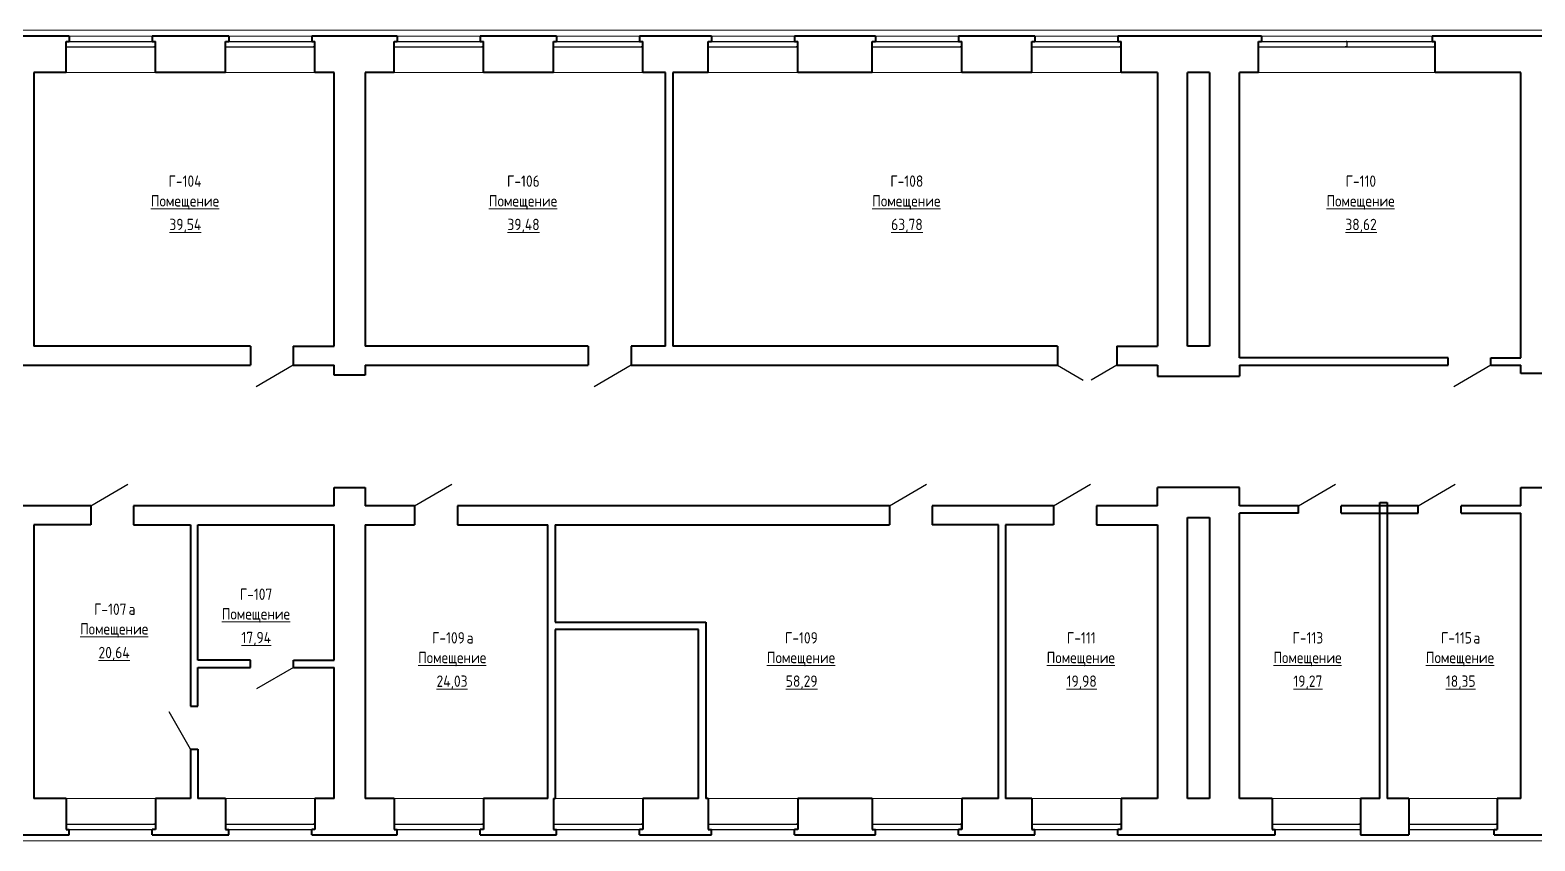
# Model space of a CAD drawing. Header units: millimetres. Extents: x -24 to 373619, y 275 to 149465.
# Drawn here: x 30326 to 63321, y 127685 to 145465 of the extents above; entities that cross this region are included whole.
import ezdxf

# ---------------------------------------------------------------- set-up
doc = ezdxf.new("R2010")
doc.units = ezdxf.units.MM
for name, color, linetype, lineweight in [('Двери', 7, 'Continuous', 18), ('Каркас_Импост', 7, 'Continuous', 30), ('Марки помещений', 7, 'Continuous', 18), ('Окна', 7, 'Continuous', 18), ('Панель', 7, 'Continuous', 30), ('Стены', 7, 'Continuous', 18), ('Стены разрез', 7, 'Continuous', 40)]:
    doc.layers.add(name, color=color, linetype=linetype, lineweight=lineweight)
doc.styles.add('GOST Common_1', font='GOST Common.ttf', dxfattribs={"width": 0.9, "height": 250})

# ---------------------------------------------------------------- blocks, each defined once
blk = doc.blocks.new('ИРНИТУ_Дверь_Однопольная_ДеревяннаяВнутренняя_филенчатая - 900х2080-1341269-001_Весь этаж')
at = {"layer": 'Панель'}
blk.add_line((-470, 80), (344, 550), dxfattribs=at)
blk = doc.blocks.new('ИРНИТУ_Дверь_Однопольная_ДеревяннаяВнутренняя_филенчатая - 900х2080 без верха-1341253-001_Весь этаж')
at = {"layer": 'Панель'}
blk.add_line((-470, 210), (344, 680), dxfattribs=at)
blk = doc.blocks.new('AC_Дверь_Двупольная_ДеревяннаяВнутренняя_филенчатая_с_верхом - 1260х2080-413008-001_Весь этаж')
at = {"layer": 'Панель'}
for p, q in [((-650, 210), (-87, 535)), ((650, 210), (87, 535))]:
    blk.add_line(p, q, dxfattribs=at)
blk = doc.blocks.new('ИРНИТУ_Дверь_Однопольная_ДеревяннаяВнутренняя_филенчатая - 900х2080 без верха-1341261-001_Весь этаж')
at = {"layer": 'Панель'}
blk.add_line((-470, 80), (344, 550), dxfattribs=at)
blk = doc.blocks.new('ИРНИТУ-Окно-ГОСТ23166-99_4_2_Створки - 1920 x 2350-669671-001_Весь этаж')
at = {"layer": 'Каркас_Импост'}
for p, q in [((-1008.1, 280), (931.9, 280)), ((-1008.1, 280), (-1008.1, 160)), ((-1008.1, 280), (-993.1, 280)), ((-1008.1, 160), (931.9, 160)), ((-1008.1, 160), (-973.1, 160)), ((931.9, 280), (896.9, 280)), ((931.9, 160), (896.9, 160)), ((931.9, 280), (931.9, 160))]:
    blk.add_line(p, q, dxfattribs=at)
blk = doc.blocks.new('ИРНИТУ-Окно-ГОСТ23166-99_4_2_Створки - 1920 x 2350-669667-001_Весь этаж')
at = {"layer": 'Каркас_Импост'}
for p, q in [((-1008.1, 280), (931.9, 280)), ((-1008.1, 280), (-1008.1, 160)), ((-1008.1, 280), (-973.1, 280)), ((-1008.1, 160), (931.9, 160)), ((-1008.1, 160), (-973.1, 160)), ((931.9, 160), (896.9, 160)), ((931.9, 280), (916.9, 280)), ((931.9, 280), (931.9, 160))]:
    blk.add_line(p, q, dxfattribs=at)
blk = doc.blocks.new('ИРНИТУ-Окно-ГОСТ23166-99_4_2_Створки - 1920 x 2350-415142-001_Весь этаж')
at = {"layer": 'Каркас_Импост'}
for p, q in [((-1018.1, 280), (941.9, 280)), ((-1018.1, 280), (-1018.1, 160)), ((-1018.1, 280), (-983.1, 280)), ((-1018.1, 160), (941.9, 160)), ((-1018.1, 160), (-983.1, 160)), ((941.9, 280), (906.9, 280)), ((941.9, 160), (906.9, 160)), ((941.9, 280), (941.9, 160))]:
    blk.add_line(p, q, dxfattribs=at)
blk = doc.blocks.new('ИРНИТУ-Окно-ГОСТ23166-99_4_2_Створки - 1920 x 2350-670325-001_Весь этаж')
at = {"layer": 'Каркас_Импост'}
for p, q in [((-1008.1, -160), (931.9, -160)), ((-1008.1, -280), (-1008.1, -160)), ((-1008.1, -160), (-973.1, -160)), ((-1008.1, -280), (931.9, -280)), ((-1008.1, -280), (-993.1, -280)), ((931.9, -160), (896.9, -160)), ((931.9, -280), (896.9, -280)), ((931.9, -280), (931.9, -160))]:
    blk.add_line(p, q, dxfattribs=at)
blk = doc.blocks.new('ИРНИТУ-Окно-ГОСТ23166-99_4_2_Створки - 1920 x 2350-670323-001_Весь этаж')
at = {"layer": 'Каркас_Импост'}
for p, q in [((-1008.1, -160), (931.9, -160)), ((-1008.1, -280), (-1008.1, -160)), ((-1008.1, -160), (-973.1, -160)), ((-1008.1, -280), (931.9, -280)), ((-1008.1, -280), (-973.1, -280)), ((931.9, -160), (896.9, -160)), ((931.9, -280), (916.9, -280)), ((931.9, -280), (931.9, -160))]:
    blk.add_line(p, q, dxfattribs=at)
blk = doc.blocks.new('ИРНИТУ-Окно-ГОСТ23166-99_4_2_Створки - 1920 x 2350-415137-001_Весь этаж')
at = {"layer": 'Каркас_Импост'}
for p, q in [((-1018.1, -160), (941.9, -160)), ((-1018.1, -280), (-1018.1, -160)), ((-1018.1, -160), (-983.1, -160)), ((-1018.1, -280), (941.9, -280)), ((-1018.1, -280), (-983.1, -280)), ((941.9, -160), (906.9, -160)), ((941.9, -280), (906.9, -280)), ((941.9, -280), (941.9, -160))]:
    blk.add_line(p, q, dxfattribs=at)

msp = doc.modelspace()

# ---------------------------------------------------------------- linework, layer by layer
at = {"layer": 'Стены'}
for p, q in [((18756, 145465), (99956, 145465)), ((31186, 145335), (33006, 145335)), ((34681, 145335), (36501, 145335)), ((38376, 145335), (40196, 145335)), ((41871, 145335), (43691, 145335)), ((45267, 145335), (47087, 145335)), ((48862, 145335), (50682, 145335)), ((52357, 145335), (54177, 145335)), ((57327, 145335), (61067, 145335)), ((33076, 144535), (31116, 144535)), ((36571, 144535), (34611, 144535)), ((40266, 144535), (38306, 144535)), ((43761, 144535), (41801, 144535)), ((47157, 144535), (45197, 144535)), ((50752, 144535), (48792, 144535)), ((54247, 144535), (52287, 144535)), ((61137, 144535), (57257, 144535)), ((31116, 128615), (33076, 128615)), ((34611, 128615), (36571, 128615)), ((38306, 128615), (40266, 128615)), ((41841, 128615), (43761, 128615)), ((45197, 128615), (47157, 128615)), ((48792, 128615), (50752, 128615)), ((52287, 128615), (54247, 128615)), ((57557, 128615), (59497, 128615)), ((60556, 128615), (62496, 128615)), ((99936, 127685), (18646, 127685))]:
    msp.add_line(p, q, dxfattribs=at)
at = {"layer": 'Стены разрез'}
for p, q in [((31186, 145335), (29511, 145335)), ((31116, 145215), (31186, 145215)), ((31116, 144535), (31116, 145215)), ((31186, 145335), (31186, 145215)), ((34681, 145335), (33006, 145335)), ((33006, 145335), (33006, 145215)), ((33006, 145215), (33076, 145215)), ((33076, 144535), (33076, 145215)), ((34611, 145215), (34681, 145215)), ((34611, 144535), (34611, 145215)), ((34681, 145335), (34681, 145215)), ((38376, 145335), (36501, 145335)), ((36501, 145335), (36501, 145215)), ((36501, 145215), (36571, 145215)), ((36571, 144535), (36571, 145215)), ((38306, 145215), (38376, 145215)), ((38306, 144535), (38306, 145215)), ((38376, 145335), (38376, 145215)), ((41871, 145335), (40196, 145335)), ((40196, 145335), (40196, 145215)), ((40196, 145215), (40266, 145215)), ((40266, 144535), (40266, 145215)), ((41801, 145215), (41871, 145215)), ((41801, 144535), (41801, 145215)), ((41871, 145335), (41871, 145215)), ((45267, 145335), (43691, 145335)), ((43691, 145335), (43691, 145215)), ((43691, 145215), (43761, 145215)), ((43761, 144535), (43761, 145215)), ((45197, 145215), (45267, 145215)), ((45197, 144535), (45197, 145215)), ((45267, 145335), (45267, 145215)), ((48862, 145335), (47087, 145335)), ((47087, 145335), (47087, 145215)), ((47087, 145215), (47157, 145215)), ((47157, 144535), (47157, 145215)), ((48792, 145215), (48862, 145215)), ((48792, 144535), (48792, 145215)), ((48862, 145335), (48862, 145215)), ((52357, 145335), (50682, 145335)), ((50682, 145335), (50682, 145215)), ((50682, 145215), (50752, 145215)), ((50752, 144535), (50752, 145215)), ((52287, 145215), (52357, 145215)), ((52287, 144535), (52287, 145215)), ((52357, 145335), (52357, 145215)), ((57327, 145335), (54177, 145335)), ((54177, 145335), (54177, 145215)), ((54177, 145215), (54247, 145215)), ((54247, 144535), (54247, 145215)), ((57257, 145215), (57327, 145215)), ((57257, 144535), (57257, 145215)), ((57327, 145335), (57327, 145215)), ((64052, 145335), (61067, 145335)), ((61067, 145335), (61067, 145215)), ((61067, 145215), (61137, 145215)), ((61137, 144535), (61137, 145215)), ((31116, 144535), (30406, 144535)), ((30406, 144535), (30406, 138535)), ((34611, 144535), (33076, 144535)), ((36996, 144535), (36571, 144535)), ((36996, 138535), (36996, 144535)), ((38306, 144535), (37676, 144535)), ((37676, 144535), (37676, 138535)), ((41801, 144535), (40266, 144535)), ((44256, 144535), (43761, 144535)), ((44256, 138535), (44256, 144535)), ((45197, 144535), (44416, 144535)), ((44416, 144535), (44416, 138535)), ((48792, 144535), (47157, 144535)), ((52287, 144535), (50752, 144535)), ((55046, 144535), (54247, 144535)), ((55046, 144535), (55046, 138535)), ((56186, 144535), (55706, 144535)), ((55706, 138535), (55706, 144535)), ((56186, 144535), (56186, 138535)), ((57257, 144535), (56846, 144535)), ((56846, 138275), (56846, 144535)), ((63016, 144535), (61137, 144535)), ((63016, 138275), (63016, 144535)), ((35156, 138535), (30406, 138535)), ((35156, 138535), (35156, 138115)), ((36096, 138535), (36996, 138535)), ((36096, 138535), (36096, 138115)), ((42566, 138535), (37676, 138535)), ((42566, 138535), (42566, 138115)), ((44256, 138535), (43506, 138535)), ((43506, 138535), (43506, 138115)), ((52856, 138535), (44416, 138535)), ((52856, 138535), (52856, 138115)), ((54156, 138535), (55046, 138535)), ((54156, 138535), (54156, 138115)), ((56186, 138535), (55706, 138535)), ((61417, 138275), (56846, 138275)), ((61417, 138115), (61417, 138275)), ((62357, 138275), (63016, 138275)), ((62357, 138115), (62357, 138275)), ((29196, 138115), (35156, 138115)), ((36096, 138115), (36996, 138115)), ((36996, 137895), (36996, 138115)), ((37676, 138115), (42566, 138115)), ((37676, 138115), (37676, 137895)), ((43506, 138115), (52856, 138115)), ((54156, 138115), (55046, 138115)), ((55046, 138115), (55046, 137875)), ((56846, 138115), (56846, 137875)), ((56846, 138115), (61417, 138115)), ((62357, 138115), (63016, 138115)), ((63016, 137935), (63016, 138115)), ((63696, 137935), (63016, 137935)), ((37676, 137895), (36996, 137895)), ((55046, 137875), (56846, 137875)), ((36996, 135035), (36996, 135435)), ((36996, 135435), (37676, 135435)), ((37676, 135435), (37676, 135035)), ((56846, 135435), (55046, 135435)), ((55046, 135035), (55046, 135435)), ((56846, 135035), (56846, 135435)), ((63016, 135035), (63016, 135435)), ((63016, 135435), (63696, 135435)), ((31656, 135035), (25656, 135035)), ((31656, 135035), (31656, 134615)), ((36996, 135035), (32596, 135035)), ((32596, 135035), (32596, 134615)), ((38756, 135035), (37676, 135035)), ((38756, 135035), (38756, 134615)), ((49166, 135035), (39696, 135035)), ((39696, 135035), (39696, 134615)), ((49166, 135035), (49166, 134615)), ((52766, 135035), (50106, 135035)), ((50106, 135035), (50106, 134615)), ((52766, 135035), (52766, 134615)), ((55046, 135035), (53706, 135035)), ((53706, 135035), (53706, 134615)), ((58136, 135035), (56846, 135035)), ((58136, 134875), (58136, 135035)), ((60762, 135035), (59076, 135035)), ((59076, 134875), (59076, 135035)), ((59924, 128615), (59924, 135105)), ((59924, 135105), (60084, 135105)), ((60084, 135105), (60084, 128615)), ((60762, 134875), (60762, 135035)), ((63016, 135035), (61702, 135035)), ((61702, 134875), (61702, 135035)), ((55706, 128615), (55706, 134775)), ((55706, 134775), (56186, 134775)), ((56186, 134775), (56186, 128615)), ((56846, 128615), (56846, 134875)), ((58136, 134875), (56846, 134875)), ((59076, 134875), (60762, 134875)), ((61702, 134875), (63016, 134875)), ((63016, 128615), (63016, 134875)), ((31656, 134615), (30406, 134615)), ((30406, 134615), (30406, 128615)), ((32596, 134615), (33846, 134615)), ((33846, 134615), (33846, 130638)), ((34006, 134615), (36996, 134615)), ((34006, 131648), (34006, 134615)), ((36996, 131648), (36996, 134615)), ((37676, 134615), (37676, 128615)), ((37676, 134615), (38756, 134615)), ((39696, 134615), (41681, 134615)), ((41681, 128615), (41681, 134615)), ((41841, 134615), (49166, 134615)), ((41841, 134615), (41841, 132480)), ((51556, 134615), (50106, 134615)), ((51556, 128615), (51556, 134615)), ((52766, 134615), (51716, 134615)), ((51716, 134615), (51716, 128615)), ((53706, 134615), (55046, 134615)), ((55046, 134615), (55046, 128615)), ((41841, 132480), (45141, 132480)), ((41841, 132320), (41841, 128615)), ((44981, 132320), (41841, 132320)), ((44981, 128615), (44981, 132320)), ((45141, 132480), (45141, 128615)), ((35161, 131648), (34006, 131648)), ((34006, 130638), (34006, 131488)), ((34006, 131488), (35161, 131488)), ((35161, 131488), (35161, 131648)), ((36101, 131648), (36996, 131648)), ((36101, 131488), (36101, 131648)), ((36101, 131488), (36996, 131488)), ((36996, 128615), (36996, 131488)), ((33846, 130638), (34006, 130638)), ((33846, 129698), (33846, 128615)), ((33846, 129698), (34006, 129698)), ((34006, 129698), (34006, 128615)), ((31116, 128615), (30406, 128615)), ((31116, 128615), (31116, 127935)), ((33846, 128615), (33076, 128615)), ((33076, 128615), (33076, 127935)), ((34611, 128615), (34006, 128615)), ((34611, 128615), (34611, 127935)), ((36996, 128615), (36571, 128615)), ((36571, 128615), (36571, 127935)), ((38306, 128615), (37676, 128615)), ((38306, 128615), (38306, 127935)), ((41681, 128615), (40266, 128615)), ((40266, 128615), (40266, 127935)), ((41801, 128615), (41801, 127935)), ((41801, 128615), (41841, 128615)), ((44981, 128615), (43761, 128615)), ((43761, 128615), (43761, 127935)), ((45197, 128615), (45141, 128615)), ((45197, 128615), (45197, 127935)), ((48792, 128615), (47157, 128615)), ((47157, 128615), (47157, 127935)), ((48792, 128615), (48792, 127935)), ((51556, 128615), (50752, 128615)), ((50752, 128615), (50752, 127935)), ((52287, 128615), (51716, 128615)), ((52287, 128615), (52287, 127935)), ((55046, 128615), (54247, 128615)), ((54247, 128615), (54247, 127935)), ((56186, 128615), (55706, 128615)), ((57557, 128615), (56846, 128615)), ((57557, 128615), (57557, 127935)), ((59924, 128615), (59497, 128615)), ((59497, 128615), (59497, 127815)), ((60556, 128615), (60084, 128615)), ((60556, 128615), (60556, 127815)), ((63016, 128615), (62496, 128615)), ((62496, 128615), (62496, 127935)), ((29511, 127815), (31186, 127815)), ((31116, 127935), (31186, 127935)), ((31186, 127815), (31186, 127935)), ((33076, 127935), (33006, 127935)), ((33006, 127815), (33006, 127935)), ((33006, 127815), (34681, 127815)), ((34611, 127935), (34681, 127935)), ((34681, 127815), (34681, 127935)), ((36571, 127935), (36501, 127935)), ((36501, 127815), (36501, 127935)), ((36501, 127815), (38376, 127815)), ((38306, 127935), (38376, 127935)), ((38376, 127815), (38376, 127935)), ((40266, 127935), (40196, 127935)), ((40196, 127815), (40196, 127935)), ((40196, 127815), (41871, 127815)), ((41801, 127935), (41871, 127935)), ((41871, 127815), (41871, 127935)), ((43761, 127935), (43691, 127935)), ((43691, 127815), (43691, 127935)), ((43691, 127815), (45267, 127815)), ((45197, 127935), (45267, 127935)), ((45267, 127815), (45267, 127935)), ((47157, 127935), (47087, 127935)), ((47087, 127815), (47087, 127935)), ((47087, 127815), (48862, 127815)), ((48792, 127935), (48862, 127935)), ((48862, 127815), (48862, 127935)), ((50752, 127935), (50682, 127935)), ((50682, 127815), (50682, 127935)), ((50682, 127815), (52357, 127815)), ((52287, 127935), (52357, 127935)), ((52357, 127815), (52357, 127935)), ((54247, 127935), (54177, 127935)), ((54177, 127815), (54177, 127935)), ((54177, 127815), (57627, 127815)), ((57557, 127935), (57627, 127935)), ((57627, 127815), (57627, 127935)), ((59497, 127815), (60556, 127815)), ((62426, 127935), (62496, 127935)), ((62426, 127815), (62426, 127935)), ((62426, 127815), (64052, 127815))]:
    msp.add_line(p, q, dxfattribs=at)

# ---------------------------------------------------------------- block references
at = {"layer": 'Двери'}
for name, p, rotation in [('ИРНИТУ_Дверь_Однопольная_ДеревяннаяВнутренняя_филенчатая - 900х2080 без верха-1341253-001_Весь этаж', (35626, 138325), 180), ('ИРНИТУ_Дверь_Однопольная_ДеревяннаяВнутренняя_филенчатая - 900х2080 без верха-1341253-001_Весь этаж', (43036, 138325), 180), ('AC_Дверь_Двупольная_ДеревяннаяВнутренняя_филенчатая_с_верхом - 1260х2080-413008-001_Весь этаж', (53506, 138325), 180), ('ИРНИТУ_Дверь_Однопольная_ДеревяннаяВнутренняя_филенчатая - 900х2080-1341269-001_Весь этаж', (61887, 138195), 180), ('ИРНИТУ_Дверь_Однопольная_ДеревяннаяВнутренняя_филенчатая - 900х2080 без верха-1341261-001_Весь этаж', (35631, 131568), 180), ('ИРНИТУ_Дверь_Однопольная_ДеревяннаяВнутренняя_филенчатая - 900х2080 без верха-1341261-001_Весь этаж', (33926, 130168), 89.99999999999993)]:
    msp.add_blockref(name, p, dxfattribs=dict(at, rotation=rotation))
for name, p in [('ИРНИТУ_Дверь_Однопольная_ДеревяннаяВнутренняя_филенчатая - 900х2080 без верха-1341253-001_Весь этаж', (32126, 134825)), ('ИРНИТУ_Дверь_Однопольная_ДеревяннаяВнутренняя_филенчатая - 900х2080 без верха-1341253-001_Весь этаж', (39226, 134825)), ('ИРНИТУ_Дверь_Однопольная_ДеревяннаяВнутренняя_филенчатая - 900х2080 без верха-1341253-001_Весь этаж', (49636, 134825)), ('ИРНИТУ_Дверь_Однопольная_ДеревяннаяВнутренняя_филенчатая - 900х2080 без верха-1341253-001_Весь этаж', (53236, 134825)), ('ИРНИТУ_Дверь_Однопольная_ДеревяннаяВнутренняя_филенчатая - 900х2080-1341269-001_Весь этаж', (58606, 134955)), ('ИРНИТУ_Дверь_Однопольная_ДеревяннаяВнутренняя_филенчатая - 900х2080-1341269-001_Весь этаж', (61232, 134955))]:
    msp.add_blockref(name, p, dxfattribs=at)
at = {"layer": 'Окна'}
for name, p in [('ИРНИТУ-Окно-ГОСТ23166-99_4_2_Створки - 1920 x 2350-415142-001_Весь этаж', (32134, 144935)), ('ИРНИТУ-Окно-ГОСТ23166-99_4_2_Створки - 1920 x 2350-415142-001_Весь этаж', (35629, 144935)), ('ИРНИТУ-Окно-ГОСТ23166-99_4_2_Створки - 1920 x 2350-415142-001_Весь этаж', (39324, 144935)), ('ИРНИТУ-Окно-ГОСТ23166-99_4_2_Створки - 1920 x 2350-415142-001_Весь этаж', (42820, 144935)), ('ИРНИТУ-Окно-ГОСТ23166-99_4_2_Створки - 1920 x 2350-415142-001_Весь этаж', (46215, 144935)), ('ИРНИТУ-Окно-ГОСТ23166-99_4_2_Створки - 1920 x 2350-415142-001_Весь этаж', (49810, 144935)), ('ИРНИТУ-Окно-ГОСТ23166-99_4_2_Створки - 1920 x 2350-415142-001_Весь этаж', (53305, 144935)), ('ИРНИТУ-Окно-ГОСТ23166-99_4_2_Створки - 1920 x 2350-669667-001_Весь этаж', (58265, 144935)), ('ИРНИТУ-Окно-ГОСТ23166-99_4_2_Створки - 1920 x 2350-669671-001_Весь этаж', (60205, 144935)), ('ИРНИТУ-Окно-ГОСТ23166-99_4_2_Створки - 1920 x 2350-415137-001_Весь этаж', (32134, 128215)), ('ИРНИТУ-Окно-ГОСТ23166-99_4_2_Створки - 1920 x 2350-415137-001_Весь этаж', (35629, 128215)), ('ИРНИТУ-Окно-ГОСТ23166-99_4_2_Створки - 1920 x 2350-415137-001_Весь этаж', (39324, 128215)), ('ИРНИТУ-Окно-ГОСТ23166-99_4_2_Створки - 1920 x 2350-415137-001_Весь этаж', (42820, 128215)), ('ИРНИТУ-Окно-ГОСТ23166-99_4_2_Створки - 1920 x 2350-415137-001_Весь этаж', (46215, 128215)), ('ИРНИТУ-Окно-ГОСТ23166-99_4_2_Створки - 1920 x 2350-415137-001_Весь этаж', (49810, 128215)), ('ИРНИТУ-Окно-ГОСТ23166-99_4_2_Створки - 1920 x 2350-415137-001_Весь этаж', (53305, 128215)), ('ИРНИТУ-Окно-ГОСТ23166-99_4_2_Створки - 1920 x 2350-670323-001_Весь этаж', (58565, 128215)), ('ИРНИТУ-Окно-ГОСТ23166-99_4_2_Створки - 1920 x 2350-670325-001_Весь этаж', (61565, 128215))]:
    msp.add_blockref(name, p, dxfattribs=at)

# ---------------------------------------------------------------- texts
at = {"layer": 'Марки помещений', "lineweight": 9, "char_height": 250, "attachment_point": 1, "style": 'GOST Common_1'}
for s, insert, width in [('\\fGOST Common|b0|i0|c204|p34|;\\W.9;Г', (33362, 142278), 194.81), ('-104', (33523, 142278), 743.16), ('\\fGOST Common|b0|i0|c204|p34|;\\W.9;Г', (40783, 142278), 194.81), ('-106', (40944, 142278), 721.52), ('\\fGOST Common|b0|i0|c204|p34|;\\W.9;Г', (49188, 142278), 194.81), ('-108', (49348, 142278), 721.52), ('\\fGOST Common|b0|i0|c204|p34|;\\W.9;Г', (59171, 142278), 194.81), ('-110', (59331, 142278), 663.8), ('\\LПомещение', (32975, 141846), 1875.95), ('\\LПомещение', (40387, 141846), 1875.95), ('\\LПомещение', (48792, 141846), 1875.95), ('\\LПомещение', (58751, 141846), 1875.95), ('\\L39,54', (33380, 141328), 894.68), ('\\L39,48', (40792, 141328), 894.68), ('\\L63,78', (49206, 141328), 873.04), ('\\L38,62', (59165, 141328), 873.04), ('\\fGOST Common|b0|i0|c204|p34|;\\W.9;Г', (34926, 133220), 194.81), ('-107', (35086, 133220), 721.52), ('\\fGOST Common|b0|i0|c204|p34|;\\W.9;Г', (31728, 132891), 194.81), ('-107', (31889, 132891), 721.52), ('\\fGOST Common|b0|i0|c204|p34|;\\W.9;а', (32484, 132891), 216.46), ('\\LПомещение', (34530, 132789), 1875.95), ('\\LПомещение', (31421, 132460), 1875.95), ('\\L17,94', (34959, 132270), 836.96), ('\\fGOST Common|b0|i0|c204|p34|;\\W.9;Г', (39139, 132263), 194.81), ('-109', (39300, 132263), 721.52), ('\\fGOST Common|b0|i0|c204|p34|;\\W.9;а', (39896, 132263), 216.46), ('\\fGOST Common|b0|i0|c204|p34|;\\W.9;Г', (46878, 132263), 194.81), ('-109', (47039, 132263), 721.52), ('\\fGOST Common|b0|i0|c204|p34|;\\W.9;Г', (53060, 132263), 194.81), ('-111', (53221, 132263), 606.08), ('\\fGOST Common|b0|i0|c204|p34|;\\W.9;Г', (58007, 132263), 194.81), ('-113', (58167, 132263), 663.8), ('\\fGOST Common|b0|i0|c204|p34|;\\W.9;Г', (61262, 132263), 194.81), ('-115', (61422, 132263), 663.8), ('\\fGOST Common|b0|i0|c204|p34|;\\W.9;а', (61970, 132263), 216.46), ('\\L20,64', (31826, 131941), 894.68), ('\\LПомещение', (38833, 131832), 1875.95), ('\\LПомещение', (46482, 131832), 1875.95), ('\\LПомещение', (52616, 131832), 1875.95), ('\\LПомещение', (57587, 131832), 1875.95), ('\\LПомещение', (60931, 131832), 1875.95), ('\\L24,03', (39238, 131313), 894.68), ('\\L58,29', (46896, 131313), 873.04), ('\\L19,98', (53054, 131313), 815.32), ('\\L19,27', (58025, 131313), 815.32), ('\\L18,35', (61369, 131313), 815.32)]:
    msp.add_mtext(s, dxfattribs=dict(at, insert=insert, width=width))

doc.saveas('drawing.dxf')
